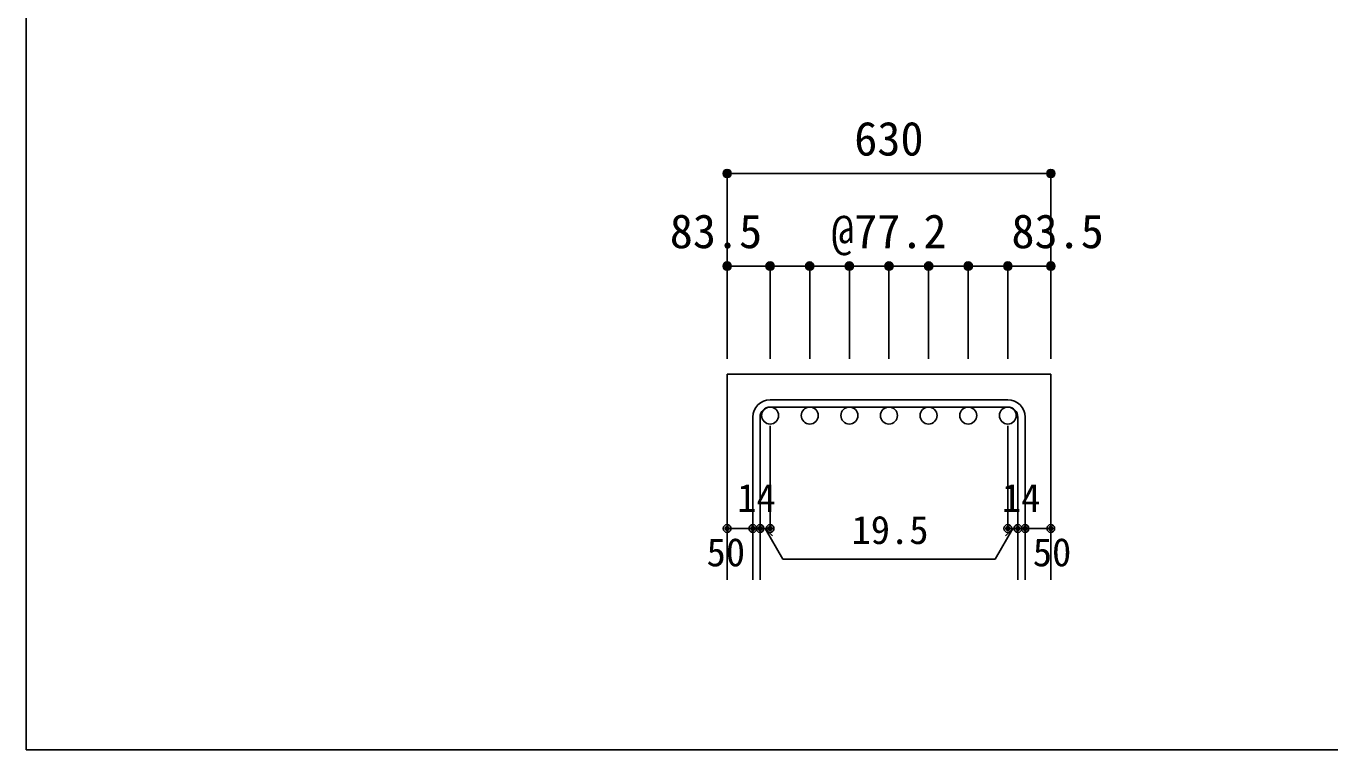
# Model space of a CAD drawing. Units: millimetres at full size, sheet at 1:30; details may follow other scales. Extents: x -5973 to 5954, y -4195 to 4201.
# Drawn here: x -5973 to -3439, y -4195 to -2788 of the extents above; entities that cross this region are included whole.
import ezdxf
from ezdxf.enums import TextEntityAlignment as Align

# ---------------------------------------------------------------- set-up
doc = ezdxf.new("R2010")
doc.units = ezdxf.units.MM
doc.header["$LTSCALE"] = 30
doc.header["$PDMODE"] = 32
doc.header["$PDSIZE"] = 15
for name, color, linetype in [('0-1_躯体線', 2, 'Continuous'), ('0-5_基礎梁筋', 7, 'Continuous'), ('0-6_スタラップ筋', 7, 'Continuous'), ('0-D_寸法', 4, 'Continuous'), ('F-0_枠', 6, 'Continuous')]:
    doc.layers.add(name, color=color, linetype=linetype)
doc.styles.add('ＭＳ ゴシック', font='')
doc.styles.get('ＭＳ ゴシック').set_extended_font_data('MS Gothic')

msp = doc.modelspace()

# ---------------------------------------------------------------- linework, layer by layer
at = {"layer": '0-1_躯体線'}
for p, q in [((-4610.3, -3464.89), (-4610.3, -3864.89)), ((-4610.3, -3464.89), (-3981.3, -3464.89)), ((-3981.3, -3464.89), (-3981.3, -3864.89))]:
    msp.add_line(p, q, dxfattribs=at)
at = {"layer": '0-5_基礎梁筋', "color": 3}
for centre in [(-4526.8, -3545.39), (-4449.8, -3545.39), (-4372.8, -3545.39), (-4295.8, -3545.39), (-4218.8, -3545.39), (-4141.8, -3545.39), (-4064.8, -3545.39)]:
    msp.add_circle(centre, 16.5, dxfattribs=at)
at = {"layer": '0-6_スタラップ筋'}
for p, q in [((-4064.8, -3514.89), (-4526.8, -3514.89)), ((-4064.8, -3528.89), (-4526.8, -3528.89)), ((-4560.3, -3548.39), (-4560.3, -3864.89)), ((-4546.3, -3548.39), (-4546.3, -3864.89)), ((-4045.3, -3548.39), (-4045.3, -3864.89)), ((-4031.3, -3548.39), (-4031.3, -3864.89))]:
    msp.add_line(p, q, dxfattribs=at)
for centre, radius, start, end in [((-4526.8, -3548.39), 33.5, 90, 180), ((-4064.8, -3548.39), 33.5, 0, 90), ((-4526.8, -3548.39), 19.5, 90, 180), ((-4064.8, -3548.39), 19.5, 0, 90)]:
    msp.add_arc(centre, radius, start, end, dxfattribs=at)
at = {"layer": '0-D_寸法'}
for p, q in [((-4610.3, -3074.89), (-4610.3, -3254.89)), ((-4610.3, -3074.89), (-3981.3, -3074.89)), ((-3981.3, -3074.89), (-3981.3, -3254.89)), ((-4526.8, -3254.89), (-4610.3, -3254.89)), ((-4610.3, -3254.89), (-4610.3, -3434.89)), ((-4295.8, -3254.89), (-4526.8, -3254.89)), ((-4526.8, -3254.89), (-4526.8, -3434.89)), ((-4449.8, -3254.89), (-4449.8, -3434.89)), ((-4372.8, -3254.89), (-4372.8, -3434.89)), ((-4295.8, -3254.89), (-4295.8, -3434.89)), ((-4064.8, -3254.89), (-4295.8, -3254.89)), ((-4218.8, -3254.89), (-4218.8, -3434.89)), ((-4141.8, -3254.89), (-4141.8, -3434.89)), ((-3981.3, -3254.89), (-4064.8, -3254.89)), ((-4064.8, -3254.89), (-4064.8, -3434.89)), ((-3981.3, -3254.89), (-3981.3, -3434.89)), ((-4526.8, -3764.89), (-4526.8, -3565.56)), ((-4064.8, -3764.89), (-4064.8, -3565.56)), ((-4610.3, -3764.89), (-4560.3, -3764.89)), ((-4560.3, -3764.89), (-4526.8, -3764.89)), ((-4536.55, -3764.89), (-4522.41, -3779.04)), ((-4536.55, -3764.89), (-4502.33, -3824.17)), ((-4055.05, -3764.89), (-4089.27, -3824.17)), ((-4055.05, -3764.89), (-4069.19, -3779.04)), ((-4064.8, -3764.89), (-3981.3, -3764.89)), ((-4045.3, -3764.89), (-4031.3, -3764.89)), ((-4502.33, -3824.17), (-4089.27, -3824.17))]:
    msp.add_line(p, q, dxfattribs=at)
msp.add_lwpolyline([(-3981.3, -3074.89), (-3981.3, -3254.89), (-3981.3, -3434.89)], dxfattribs=at)
for centre, radius in [((-4610.3, -3074.89), 8), ((-4610.3, -3074.89), 7.2), ((-4610.3, -3074.89), 6.4), ((-4610.3, -3074.89), 5.6), ((-4610.3, -3074.89), 4.8), ((-4610.3, -3074.89), 4), ((-4610.3, -3074.89), 3.2), ((-4610.3, -3074.89), 2.4), ((-4610.3, -3074.89), 1.6), ((-4610.3, -3074.89), 0.8), ((-3981.3, -3074.89), 8), ((-3981.3, -3074.89), 7.2), ((-3981.3, -3074.89), 6.4), ((-3981.3, -3074.89), 5.6), ((-3981.3, -3074.89), 4.8), ((-3981.3, -3074.89), 4), ((-3981.3, -3074.89), 3.2), ((-3981.3, -3074.89), 2.4), ((-3981.3, -3074.89), 1.6), ((-3981.3, -3074.89), 0.8), ((-4610.3, -3254.89), 8), ((-4610.3, -3254.89), 7.2), ((-4610.3, -3254.89), 6.4), ((-4610.3, -3254.89), 5.6), ((-4610.3, -3254.89), 4.8), ((-4610.3, -3254.89), 4), ((-4610.3, -3254.89), 3.2), ((-4610.3, -3254.89), 2.4), ((-4610.3, -3254.89), 1.6), ((-4610.3, -3254.89), 0.8), ((-4526.8, -3254.89), 8), ((-4526.8, -3254.89), 7.2), ((-4526.8, -3254.89), 6.4), ((-4526.8, -3254.89), 5.6), ((-4526.8, -3254.89), 4.8), ((-4526.8, -3254.89), 4), ((-4526.8, -3254.89), 3.2), ((-4526.8, -3254.89), 2.4), ((-4526.8, -3254.89), 1.6), ((-4526.8, -3254.89), 0.8), ((-4449.8, -3254.89), 8), ((-4449.8, -3254.89), 7.2), ((-4449.8, -3254.89), 6.4), ((-4449.8, -3254.89), 5.6), ((-4449.8, -3254.89), 4.8), ((-4449.8, -3254.89), 4), ((-4449.8, -3254.89), 3.2), ((-4449.8, -3254.89), 2.4), ((-4449.8, -3254.89), 1.6), ((-4449.8, -3254.89), 0.8), ((-4372.8, -3254.89), 8), ((-4372.8, -3254.89), 7.2), ((-4372.8, -3254.89), 6.4), ((-4372.8, -3254.89), 5.6), ((-4372.8, -3254.89), 4.8), ((-4372.8, -3254.89), 4), ((-4372.8, -3254.89), 3.2), ((-4372.8, -3254.89), 2.4), ((-4372.8, -3254.89), 1.6), ((-4372.8, -3254.89), 0.8), ((-4295.8, -3254.89), 8), ((-4295.8, -3254.89), 7.2), ((-4295.8, -3254.89), 6.4), ((-4295.8, -3254.89), 5.6), ((-4295.8, -3254.89), 4.8), ((-4295.8, -3254.89), 4), ((-4295.8, -3254.89), 3.2), ((-4295.8, -3254.89), 2.4), ((-4295.8, -3254.89), 1.6), ((-4295.8, -3254.89), 0.8), ((-4218.8, -3254.89), 8), ((-4218.8, -3254.89), 7.2), ((-4218.8, -3254.89), 6.4), ((-4218.8, -3254.89), 5.6), ((-4218.8, -3254.89), 4.8), ((-4218.8, -3254.89), 4), ((-4218.8, -3254.89), 3.2), ((-4218.8, -3254.89), 2.4), ((-4218.8, -3254.89), 1.6), ((-4218.8, -3254.89), 0.8), ((-4141.8, -3254.89), 8), ((-4141.8, -3254.89), 7.2), ((-4141.8, -3254.89), 6.4), ((-4141.8, -3254.89), 5.6), ((-4141.8, -3254.89), 4.8), ((-4141.8, -3254.89), 4), ((-4141.8, -3254.89), 3.2), ((-4141.8, -3254.89), 2.4), ((-4141.8, -3254.89), 1.6), ((-4141.8, -3254.89), 0.8), ((-4064.8, -3254.89), 8), ((-4064.8, -3254.89), 7.2), ((-4064.8, -3254.89), 6.4), ((-4064.8, -3254.89), 5.6), ((-4064.8, -3254.89), 4.8), ((-4064.8, -3254.89), 4), ((-4064.8, -3254.89), 3.2), ((-4064.8, -3254.89), 2.4), ((-4064.8, -3254.89), 1.6), ((-4064.8, -3254.89), 0.8), ((-3981.3, -3254.89), 8), ((-3981.3, -3254.89), 7.2), ((-3981.3, -3254.89), 6.4), ((-3981.3, -3254.89), 5.6), ((-3981.3, -3254.89), 4.8), ((-3981.3, -3254.89), 4), ((-3981.3, -3254.89), 3.2), ((-3981.3, -3254.89), 2.4), ((-3981.3, -3254.89), 1.6), ((-3981.3, -3254.89), 0.8), ((-4610.3, -3764.89), 4), ((-4610.3, -3764.89), 3.6), ((-4610.3, -3764.89), 3.2), ((-4610.3, -3764.89), 2.8), ((-4610.3, -3764.89), 2.4), ((-4610.3, -3764.89), 2), ((-4610.3, -3764.89), 1.6), ((-4610.3, -3764.89), 1.2), ((-4610.3, -3764.89), 0.8), ((-4610.3, -3764.89), 0.4), ((-4560.3, -3764.89), 4), ((-4560.3, -3764.89), 3.6), ((-4560.3, -3764.89), 3.2), ((-4560.3, -3764.89), 2.8), ((-4560.3, -3764.89), 2.4), ((-4560.3, -3764.89), 2), ((-4560.3, -3764.89), 1.6), ((-4560.3, -3764.89), 1.2), ((-4560.3, -3764.89), 0.8), ((-4560.3, -3764.89), 0.4), ((-4546.3, -3764.89), 4), ((-4546.3, -3764.89), 3.6), ((-4546.3, -3764.89), 3.2), ((-4546.3, -3764.89), 2.8), ((-4546.3, -3764.89), 2.4), ((-4546.3, -3764.89), 2), ((-4546.3, -3764.89), 1.6), ((-4546.3, -3764.89), 1.2), ((-4546.3, -3764.89), 0.8), ((-4546.3, -3764.89), 0.4), ((-4526.8, -3764.89), 4), ((-4526.8, -3764.89), 3.6), ((-4526.8, -3764.89), 3.2), ((-4526.8, -3764.89), 2.8), ((-4526.8, -3764.89), 2.4), ((-4526.8, -3764.89), 2), ((-4526.8, -3764.89), 1.6), ((-4526.8, -3764.89), 1.2), ((-4526.8, -3764.89), 0.8), ((-4526.8, -3764.89), 0.4), ((-4064.8, -3764.89), 4), ((-4064.8, -3764.89), 3.6), ((-4064.8, -3764.89), 3.2), ((-4064.8, -3764.89), 2.8), ((-4064.8, -3764.89), 2.4), ((-4064.8, -3764.89), 2), ((-4064.8, -3764.89), 1.6), ((-4064.8, -3764.89), 1.2), ((-4064.8, -3764.89), 0.8), ((-4064.8, -3764.89), 0.4), ((-4045.3, -3764.89), 4), ((-4045.3, -3764.89), 3.6), ((-4045.3, -3764.89), 3.2), ((-4045.3, -3764.89), 2.8), ((-4045.3, -3764.89), 2.4), ((-4045.3, -3764.89), 2), ((-4045.3, -3764.89), 1.6), ((-4045.3, -3764.89), 1.2), ((-4045.3, -3764.89), 0.8), ((-4045.3, -3764.89), 0.4), ((-4031.3, -3764.89), 4), ((-4031.3, -3764.89), 3.6), ((-4031.3, -3764.89), 3.2), ((-4031.3, -3764.89), 2.8), ((-4031.3, -3764.89), 2.4), ((-4031.3, -3764.89), 2), ((-4031.3, -3764.89), 1.6), ((-4031.3, -3764.89), 1.2), ((-4031.3, -3764.89), 0.8), ((-4031.3, -3764.89), 0.4), ((-3981.3, -3764.89), 4), ((-3981.3, -3764.89), 3.6), ((-3981.3, -3764.89), 3.2), ((-3981.3, -3764.89), 2.8), ((-3981.3, -3764.89), 2.4), ((-3981.3, -3764.89), 2), ((-3981.3, -3764.89), 1.6), ((-3981.3, -3764.89), 1.2), ((-3981.3, -3764.89), 0.8), ((-3981.3, -3764.89), 0.4)]:
    msp.add_circle(centre, radius, dxfattribs=at)
at = {"layer": '0-D_寸法', "color": 7}
for p in [(-4610.3, -3074.89), (-3981.3, -3074.89), (-4610.3, -3254.89), (-4526.8, -3254.89), (-4449.8, -3254.89), (-4372.8, -3254.89), (-4295.8, -3254.89), (-4218.8, -3254.89), (-4141.8, -3254.89), (-4064.8, -3254.89), (-3981.3, -3254.89), (-4610.3, -3764.89), (-4560.3, -3764.89), (-4546.3, -3764.89), (-4526.8, -3764.89), (-4064.8, -3764.89), (-4045.3, -3764.89), (-4031.3, -3764.89), (-3981.3, -3764.89)]:
    msp.add_point(p, dxfattribs=at)
at = {"layer": 'F-0_枠'}
for p in [(-5972.88, 4201.15), (5954.1, -4195.24)]:
    msp.add_line(p, (-5972.88, -4195.24), dxfattribs=at)

# ---------------------------------------------------------------- texts
at = {"layer": '0-D_寸法', "style": 'ＭＳ ゴシック'}
for s, height, p in [('630', 65.98, (-4363.3, -3059.89)), ('83.5', 65.98, (-4721.8, -3239.89)), ('@77.2', 65.98, (-4408.3, -3239.89)), ('83.5', 65.98, (-4057.8, -3239.89)), ('14', 54.99, (-4590.84, -3749.44)), ('14', 54.99, (-4076.26, -3749.44)), ('19.5', 54.99, (-4368.56, -3811.53)), ('50', 54.99, (-4650.3, -3854.89)), ('50', 54.99, (-4016.3, -3854.89))]:
    msp.add_text(s, height=height, dxfattribs=at).set_placement(p, align=Align.BOTTOM_LEFT)

doc.saveas('drawing.dxf')
